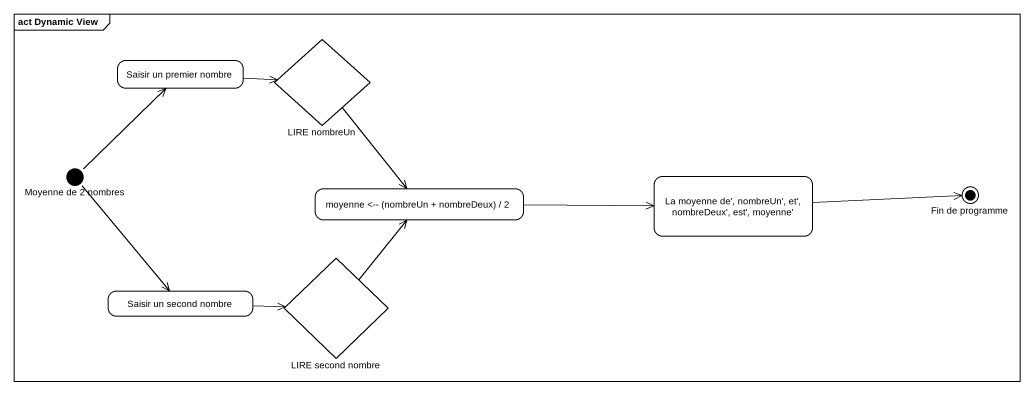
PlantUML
@startuml
mainframe act Dynamic View
hide empty description
state "LIRE nombreUn" as LIRE_nombreUn <<choice>>
state "Saisir un premier nombre" as Saisir_un_premier_nombre
state "Moyenne de 2 nombres" as Moyenne_de_2_nombres <<start>>
state "moyenne <-- (nombreUn + nombreDeux) / 2" as moyenne_nombreUn_nombreDeux
state "La moyenne de', nombreUn', et', nombreDeux', est', moyenne'" as La_moyenne_de_nombreUn_et
state "Fin de programme" as Fin_de_programme <<end>>
state "LIRE second nombre" as LIRE_second_nombre <<choice>>
state "Saisir un second nombre" as Saisir_un_second_nombre
LIRE_nombreUn --> moyenne_nombreUn_nombreDeux
Saisir_un_premier_nombre -right-> LIRE_nombreUn
Moyenne_de_2_nombres -up-> Saisir_un_premier_nombre
Moyenne_de_2_nombres --> Saisir_un_second_nombre
moyenne_nombreUn_nombreDeux -right-> La_moyenne_de_nombreUn_et
La_moyenne_de_nombreUn_et -right-> Fin_de_programme
LIRE_second_nombre -up-> moyenne_nombreUn_nombreDeux
Saisir_un_second_nombre -right-> LIRE_second_nombre
@enduml
